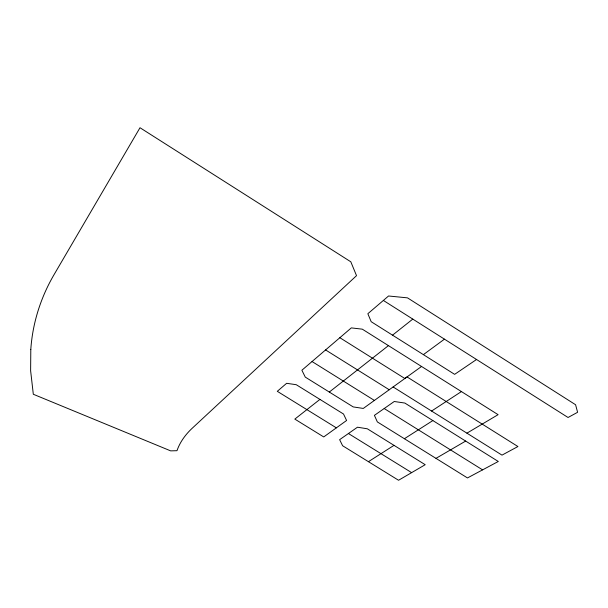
<?xml version="1.0" encoding="UTF-8"?>
<svg xmlns="http://www.w3.org/2000/svg" width="608" height="608" viewBox="0 0 608 608"><rect width="100%" height="100%" fill="white"/><g stroke="black" fill="none" stroke-linecap="round" stroke-linejoin="round"><path stroke-width="0.91" d="M383.367 300.443L388.55 295.99L407.504 297.859L575.586 404.738L577.6 412.292L568.047 417.491L383.367 300.443L367.848 313.713L371.184 321.7L454.632 374.353L476.55 359.495M421.549 366.472L363.28 408.439L353.218 406.919L305.269 377.104L301.88 370.242L351.31 327.894L362.3 329.164L498.096 414.671L466.914 433.162M392.525 335.168L412.794 319.094M319.937 399.395L294.819 419.102L323.73 436.939L346.598 420.478L343.52 414.025L296.24 384.704L286.634 383.306L277.294 391.316L336.368 427.857M329.308 392.054L388.436 345.625M423.381 354.639L444.463 339.158M348.43 433.527L357.466 427.211L367.323 428.792L425.212 464.702L398.552 480.267L342.608 445.74L339.636 439.66L348.43 433.527L411.631 472.629M384.195 408.53L394.25 401.5L404.837 403.051L498.302 461.472L467.476 477.941L377.355 421.922L374.406 415.363L384.195 408.53L482.585 469.862M431.574 411.046L461.411 391.575M368.433 461.677L394.014 445.345M404.388 438.725L432.858 420.569M435.974 458.364L465.652 441.074M312.048 361.54L374.414 400.444M393.102 386.954L501.995 455.126L517.932 446.53L407.033 376.922L404.837 378.495L339.849 337.706M325.584 349.934L389.234 389.758M30.803 349.44L30.628 370.758L33.311 394.258L170.658 450.87L176.981 450.695C179.915 442.214 185.326 434.766 191.809 428.625L356.524 275.667L350.816 261.805L140 127.733L53.945 274.839C40.698 297.532 32.558 323.198 30.803 349.44"/></g></svg>
